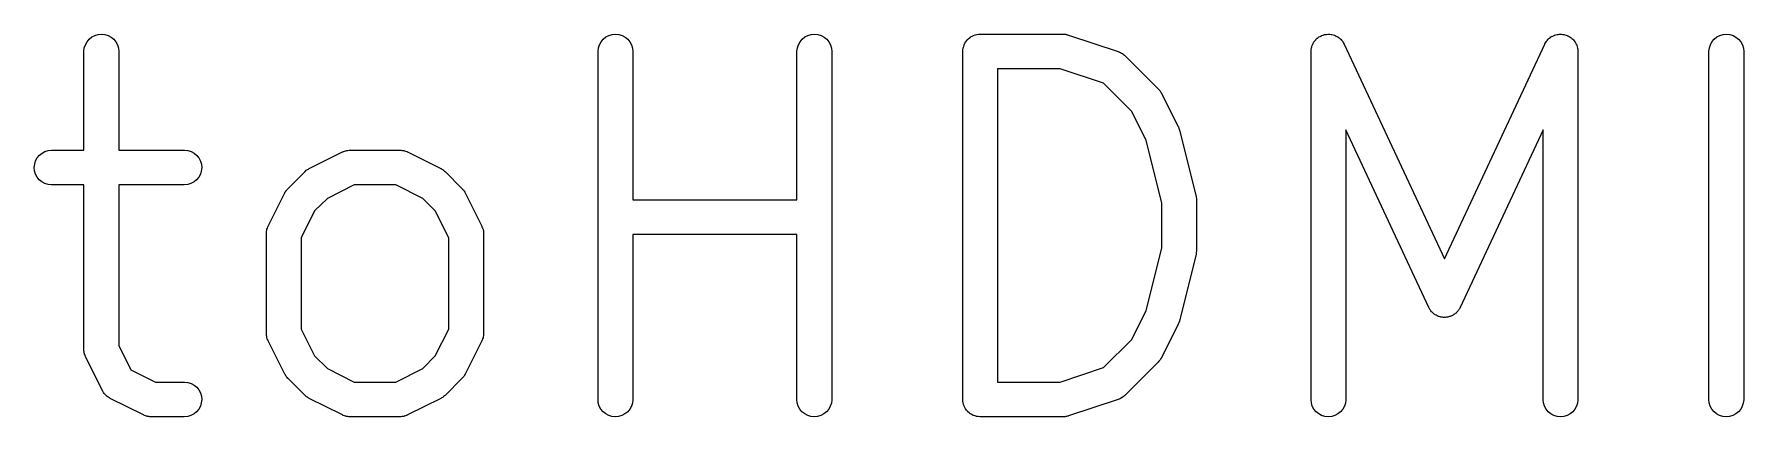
# Model space of a CAD drawing. Extents: x 85.9 to 143, y -98.7 to -64.8.
# Drawn here: x 103.07 to 112.89, y -90.21 to -88.01 of the extents above; entities that cross this region are included whole.
import ezdxf

# ---------------------------------------------------------------- set-up
doc = ezdxf.new("R2010")
doc.units = 0
doc.layers.add('BLACK', color=7, linetype='CONTINUOUS')

msp = doc.modelspace()

# ---------------------------------------------------------------- linework, layer by layer
at = {"layer": 'BLACK', "linetype": 'CONTINUOUS'}
for p, q in [((103.361, -88.0888), (103.367, -88.0702)), ((103.367, -88.0702), (103.377, -88.0531)), ((103.377, -88.0531), (103.389, -88.0381)), ((103.389, -88.0381), (103.404, -88.0259)), ((103.404, -88.0259), (103.422, -88.0168)), ((103.422, -88.0168), (103.44, -88.0113)), ((103.44, -88.0113), (103.46, -88.0096)), ((103.46, -88.0096), (103.479, -88.0116)), ((103.479, -88.0116), (103.498, -88.0174)), ((103.498, -88.0174), (103.515, -88.0267)), ((103.515, -88.0267), (103.53, -88.0391)), ((103.53, -88.0391), (103.542, -88.0542)), ((103.542, -88.0542), (103.552, -88.0715)), ((103.552, -88.0715), (103.557, -88.0901)), ((106.314, -88.0888), (106.32, -88.0702)), ((106.32, -88.0702), (106.329, -88.0531)), ((106.329, -88.0531), (106.342, -88.0381)), ((106.342, -88.0381), (106.357, -88.0259)), ((106.357, -88.0259), (106.374, -88.0168)), ((106.374, -88.0168), (106.393, -88.0113)), ((106.393, -88.0113), (106.412, -88.0096)), ((106.412, -88.0096), (106.432, -88.0116)), ((106.432, -88.0116), (106.45, -88.0174)), ((106.45, -88.0174), (106.467, -88.0267)), ((106.467, -88.0267), (106.483, -88.0391)), ((106.483, -88.0391), (106.495, -88.0542)), ((106.495, -88.0542), (106.504, -88.0715)), ((106.504, -88.0715), (106.51, -88.0901)), ((107.457, -88.0888), (107.463, -88.0702)), ((107.463, -88.0702), (107.472, -88.0531)), ((107.472, -88.0531), (107.484, -88.0381)), ((107.484, -88.0381), (107.5, -88.0259)), ((107.5, -88.0259), (107.517, -88.0168)), ((107.517, -88.0168), (107.536, -88.0113)), ((107.536, -88.0113), (107.555, -88.0096)), ((107.555, -88.0096), (107.575, -88.0116)), ((107.575, -88.0116), (107.593, -88.0174)), ((107.593, -88.0174), (107.61, -88.0267)), ((107.61, -88.0267), (107.625, -88.0391)), ((107.625, -88.0391), (107.638, -88.0542)), ((107.638, -88.0542), (107.647, -88.0715)), ((107.647, -88.0715), (107.653, -88.0901)), ((108.409, -88.0888), (108.412, -88.0798)), ((108.412, -88.0798), (108.415, -88.0708)), ((108.415, -88.0702), (108.419, -88.0619)), ((108.415, -88.0705), (108.415, -88.0702)), ((108.415, -88.0708), (108.415, -88.0705)), ((108.419, -88.0619), (108.424, -88.0536)), ((108.424, -88.0531), (108.43, -88.0459)), ((108.424, -88.0534), (108.424, -88.0531)), ((108.424, -88.0536), (108.424, -88.0534)), ((108.43, -88.0459), (108.436, -88.0386)), ((108.436, -88.0386), (108.437, -88.0384)), ((108.437, -88.0381), (108.444, -88.0322)), ((108.437, -88.0384), (108.437, -88.0381)), ((108.444, -88.0322), (108.451, -88.0263)), ((108.451, -88.0263), (108.452, -88.0261)), ((108.452, -88.0259), (108.46, -88.0216)), ((108.452, -88.0261), (108.452, -88.0259)), ((108.46, -88.0216), (108.469, -88.0171)), ((108.469, -88.0168), (108.478, -88.0142)), ((108.469, -88.017), (108.469, -88.0168)), ((108.469, -88.0171), (108.469, -88.017)), ((108.478, -88.0142), (108.487, -88.0115)), ((108.487, -88.0115), (108.488, -88.0114)), ((108.488, -88.0113), (108.497, -88.0105)), ((108.488, -88.0114), (108.488, -88.0113)), ((108.497, -88.0105), (108.507, -88.0096)), ((108.507, -88.0096), (108.983, -88.0096)), ((108.983, -88.0096), (108.984, -88.0096)), ((108.984, -88.0096), (108.99, -88.0102)), ((108.99, -88.0102), (108.996, -88.0104)), ((108.996, -88.0104), (109, -88.0113)), ((109, -88.0113), (109.004, -88.0117)), ((109.004, -88.0117), (109.009, -88.0134)), ((109.009, -88.0134), (109.015, -88.0147)), ((109.015, -88.0147), (109.3, -88.1099)), ((110.409, -88.0888), (110.411, -88.0816)), ((110.411, -88.0816), (110.413, -88.0744)), ((110.413, -88.0744), (110.414, -88.0724)), ((110.414, -88.0724), (110.415, -88.0702)), ((110.415, -88.0702), (110.419, -88.0636)), ((110.419, -88.0636), (110.422, -88.0569)), ((110.422, -88.0569), (110.423, -88.0551)), ((110.423, -88.0551), (110.424, -88.0531)), ((110.424, -88.0531), (110.429, -88.0473)), ((110.429, -88.0473), (110.434, -88.0414)), ((110.434, -88.0414), (110.435, -88.0399)), ((110.435, -88.0399), (110.437, -88.0381)), ((110.437, -88.0381), (110.443, -88.0334)), ((110.443, -88.0334), (110.448, -88.0285)), ((110.448, -88.0285), (110.45, -88.0273)), ((110.45, -88.0273), (110.452, -88.0259)), ((110.452, -88.0259), (110.459, -88.0224)), ((110.459, -88.0224), (110.465, -88.0186)), ((110.465, -88.0186), (110.467, -88.0179)), ((110.467, -88.0179), (110.469, -88.0168)), ((110.469, -88.0168), (110.477, -88.0147)), ((110.477, -88.0147), (110.484, -88.0123)), ((110.484, -88.0123), (110.486, -88.012)), ((110.486, -88.012), (110.488, -88.0113)), ((110.488, -88.0113), (110.496, -88.0107)), ((110.496, -88.0107), (110.503, -88.0096)), ((110.503, -88.0096), (110.505, -88.0098)), ((110.505, -88.0098), (110.508, -88.0096)), ((110.508, -88.0096), (110.515, -88.0103)), ((110.515, -88.0103), (110.522, -88.0108)), ((110.522, -88.0108), (110.525, -88.0114)), ((110.525, -88.0114), (110.527, -88.0116)), ((110.527, -88.0116), (110.534, -88.0138)), ((110.534, -88.0138), (110.541, -88.0157)), ((110.541, -88.0157), (110.543, -88.0167)), ((110.543, -88.0167), (110.546, -88.0174)), ((110.546, -88.0174), (110.552, -88.0209)), ((110.552, -88.0209), (110.559, -88.0242)), ((110.559, -88.0242), (110.561, -88.0256)), ((110.561, -88.0256), (110.563, -88.0267)), ((110.563, -88.0267), (110.568, -88.0314)), ((110.568, -88.0314), (110.574, -88.0359)), ((110.574, -88.0359), (110.576, -88.0376)), ((110.576, -88.0376), (110.578, -88.0391)), ((110.578, -88.0391), (110.582, -88.0449)), ((110.582, -88.0449), (110.587, -88.0505)), ((110.587, -88.0505), (110.589, -88.0524)), ((110.589, -88.0524), (110.59, -88.0542)), ((110.59, -88.0542), (110.594, -88.0608)), ((110.594, -88.0608), (110.597, -88.0673)), ((110.597, -88.0673), (111.173, -89.3017)), ((111.173, -89.3017), (111.75, -88.0673)), ((111.75, -88.066), (111.754, -88.0596)), ((111.75, -88.0673), (111.75, -88.066)), ((111.754, -88.0596), (111.758, -88.0531)), ((111.758, -88.0531), (111.759, -88.0513)), ((111.759, -88.0513), (111.76, -88.0494)), ((111.76, -88.0494), (111.765, -88.0438)), ((111.765, -88.0438), (111.77, -88.0381)), ((111.77, -88.0381), (111.772, -88.0367)), ((111.772, -88.0367), (111.774, -88.035)), ((111.774, -88.035), (111.78, -88.0306)), ((111.78, -88.0306), (111.785, -88.0259)), ((111.785, -88.0259), (111.787, -88.0248)), ((111.787, -88.0248), (111.789, -88.0235)), ((111.789, -88.0235), (111.796, -88.0203)), ((111.796, -88.0203), (111.803, -88.0168)), ((111.803, -88.0168), (111.805, -88.0162)), ((111.805, -88.0162), (111.807, -88.0152)), ((111.807, -88.0152), (111.814, -88.0135)), ((111.814, -88.0135), (111.821, -88.0113)), ((111.821, -88.0113), (111.824, -88.0111)), ((111.824, -88.0111), (111.826, -88.0106)), ((111.826, -88.0106), (111.833, -88.0102)), ((111.833, -88.0102), (111.841, -88.0096)), ((111.841, -88.0096), (111.843, -88.0098)), ((111.843, -88.0098), (111.845, -88.0097)), ((111.845, -88.0097), (111.853, -88.0108)), ((111.853, -88.0108), (111.86, -88.0116)), ((111.86, -88.0116), (111.862, -88.0123)), ((111.862, -88.0123), (111.865, -88.0126)), ((111.865, -88.0126), (111.872, -88.0152)), ((111.872, -88.0152), (111.879, -88.0174)), ((111.879, -88.0174), (111.881, -88.0185)), ((111.881, -88.0185), (111.883, -88.0192)), ((111.883, -88.0192), (111.889, -88.0231)), ((111.889, -88.0231), (111.896, -88.0267)), ((111.896, -88.0267), (111.898, -88.0281)), ((111.898, -88.0281), (111.9, -88.0293)), ((111.9, -88.0293), (111.905, -88.0343)), ((111.905, -88.0343), (111.911, -88.0391)), ((111.911, -88.0391), (111.913, -88.0409)), ((111.913, -88.0409), (111.914, -88.0424)), ((111.914, -88.0424), (111.919, -88.0484)), ((111.919, -88.0484), (111.923, -88.0542)), ((111.923, -88.0542), (111.925, -88.0562)), ((111.925, -88.0562), (111.926, -88.0581)), ((111.926, -88.0581), (111.929, -88.0648)), ((111.929, -88.0648), (111.933, -88.0715)), ((111.933, -88.0715), (111.933, -88.0736)), ((111.933, -88.0736), (111.934, -88.0757)), ((111.934, -88.0757), (111.936, -88.083)), ((111.936, -88.083), (111.938, -88.0901)), ((112.695, -88.0888), (112.701, -88.0702)), ((112.701, -88.0702), (112.71, -88.0531)), ((112.71, -88.0531), (112.723, -88.0381)), ((112.723, -88.0381), (112.738, -88.0259)), ((112.738, -88.0259), (112.755, -88.0168)), ((112.755, -88.0168), (112.774, -88.0113)), ((112.774, -88.0113), (112.793, -88.0096)), ((112.793, -88.0096), (112.813, -88.0116)), ((112.813, -88.0116), (112.831, -88.0174)), ((112.831, -88.0174), (112.848, -88.0267)), ((112.848, -88.0267), (112.863, -88.0391)), ((112.863, -88.0391), (112.876, -88.0542)), ((112.876, -88.0542), (112.885, -88.0715)), ((112.885, -88.0715), (112.891, -88.0901)), ((103.359, -88.1082), (103.361, -88.0888)), ((103.359, -88.1096), (103.359, -88.1082)), ((103.359, -88.6762), (103.359, -88.1096)), ((103.557, -88.0901), (103.559, -88.1096)), ((103.559, -88.1096), (103.559, -88.6762)), ((106.312, -88.1082), (106.314, -88.0888)), ((106.312, -88.1096), (106.312, -88.1082)), ((106.312, -90.1096), (106.312, -88.1096)), ((106.51, -88.0901), (106.512, -88.1096)), ((106.512, -88.1096), (106.512, -88.9619)), ((107.454, -88.1082), (107.457, -88.0888)), ((107.454, -88.1096), (107.454, -88.1082)), ((107.454, -88.9619), (107.454, -88.1096)), ((107.653, -88.0901), (107.654, -88.1096)), ((107.654, -88.1096), (107.654, -90.1096)), ((108.407, -88.1082), (108.408, -88.0989)), ((108.407, -88.1088), (108.407, -88.1082)), ((108.407, -88.1089), (108.407, -88.1088)), ((108.407, -88.1096), (108.407, -88.1089)), ((108.407, -88.1089), (108.407, -88.1089)), ((108.407, -90.1096), (108.407, -88.1096)), ((108.408, -88.0989), (108.409, -88.0895)), ((108.409, -88.0891), (108.409, -88.0888)), ((108.409, -88.0895), (108.409, -88.0891)), ((109.3, -88.1099), (109.302, -88.1104)), ((109.302, -88.1104), (109.304, -88.1116)), ((109.304, -88.1116), (109.307, -88.1125)), ((109.307, -88.1125), (109.313, -88.1157)), ((109.313, -88.1157), (109.319, -88.1186)), ((109.319, -88.1186), (109.322, -88.1203)), ((109.322, -88.1203), (109.324, -88.1217)), ((109.324, -88.1217), (109.33, -88.126)), ((109.33, -88.126), (109.335, -88.1301)), ((109.335, -88.1301), (109.337, -88.1322)), ((109.337, -88.1322), (109.339, -88.1341)), ((109.339, -88.1341), (109.53, -88.3246)), ((110.407, -88.1082), (110.408, -88.1007)), ((110.407, -88.1096), (110.407, -88.1082)), ((110.407, -90.1096), (110.407, -88.1096)), ((110.408, -88.0933), (110.409, -88.091)), ((110.408, -88.1007), (110.408, -88.0933)), ((110.409, -88.091), (110.409, -88.0888)), ((111.938, -88.0901), (111.938, -88.0924)), ((111.938, -88.0924), (111.939, -88.0946)), ((111.939, -88.0946), (111.939, -88.1021)), ((111.939, -88.1021), (111.94, -88.1096)), ((111.94, -88.1096), (111.94, -90.1096)), ((112.693, -88.1082), (112.695, -88.0888)), ((112.693, -88.1096), (112.693, -88.1082)), ((112.693, -90.1096), (112.693, -88.1096)), ((112.891, -88.0901), (112.893, -88.1096)), ((112.893, -88.1096), (112.893, -90.1096)), ((108.607, -88.2096), (108.607, -90.0096)), ((108.967, -88.2096), (108.607, -88.2096)), ((109.215, -88.2922), (108.967, -88.2096)), ((109.377, -88.4545), (109.215, -88.2922)), ((109.53, -88.3246), (109.531, -88.3256)), ((109.531, -88.3256), (109.534, -88.3299)), ((109.534, -88.3299), (109.538, -88.334)), ((109.538, -88.334), (109.54, -88.3376)), ((109.54, -88.3376), (109.543, -88.3408)), ((109.543, -88.3408), (109.546, -88.3458)), ((109.546, -88.3458), (109.549, -88.3506)), ((109.549, -88.3506), (109.644, -88.541)), ((109.46, -88.6207), (109.377, -88.4545)), ((109.644, -88.541), (109.644, -88.5423)), ((109.644, -88.5423), (109.645, -88.5427)), ((109.645, -88.5427), (109.645, -88.5431)), ((109.645, -88.5431), (109.648, -88.5519)), ((109.648, -88.5519), (109.651, -88.5606)), ((109.651, -88.5606), (109.651, -88.5611)), ((109.651, -88.5611), (109.651, -88.5615)), ((109.651, -88.5615), (109.747, -88.9424)), ((111.083, -89.5804), (110.607, -88.5603)), ((110.607, -88.5603), (110.607, -90.1096)), ((111.74, -88.5603), (111.264, -89.5804)), ((111.74, -90.1096), (111.74, -88.5603)), ((109.55, -88.979), (109.46, -88.6207)), ((103.073, -88.7755), (103.076, -88.7561)), ((103.076, -88.7561), (103.081, -88.7375)), ((103.081, -88.7375), (103.091, -88.7203)), ((103.091, -88.7203), (103.103, -88.7053)), ((103.103, -88.7053), (103.118, -88.6929)), ((103.118, -88.6929), (103.135, -88.6838)), ((103.135, -88.6838), (103.154, -88.6781)), ((103.154, -88.6781), (103.173, -88.6762)), ((103.173, -88.6762), (103.359, -88.6762)), ((103.559, -88.6762), (103.935, -88.6762)), ((103.935, -88.6762), (103.937, -88.6762)), ((103.937, -88.6762), (103.956, -88.6784)), ((103.956, -88.6784), (103.975, -88.6843)), ((103.975, -88.6843), (103.992, -88.6937)), ((103.992, -88.6937), (104.007, -88.7063)), ((104.007, -88.7063), (104.019, -88.7215)), ((104.019, -88.7215), (104.028, -88.7388)), ((104.028, -88.7388), (104.034, -88.7575)), ((104.034, -88.7575), (104.035, -88.7769)), ((104.653, -88.782), (104.843, -88.6868)), ((104.843, -88.6868), (104.844, -88.6862)), ((104.844, -88.6862), (104.847, -88.6852)), ((104.847, -88.6852), (104.85, -88.6838)), ((104.85, -88.6838), (104.856, -88.6818)), ((104.856, -88.6818), (104.863, -88.6794)), ((104.863, -88.6794), (104.866, -88.679)), ((104.866, -88.679), (104.868, -88.6781)), ((104.868, -88.6781), (104.875, -88.6775)), ((104.875, -88.6775), (104.882, -88.6764)), ((104.882, -88.6764), (104.885, -88.6765)), ((104.885, -88.6765), (104.888, -88.6762)), ((104.888, -88.6762), (105.173, -88.6762)), ((105.173, -88.6762), (105.175, -88.6762)), ((105.175, -88.6762), (105.178, -88.6766)), ((105.178, -88.6766), (105.181, -88.6765)), ((105.181, -88.6765), (105.187, -88.6777)), ((105.187, -88.6777), (105.194, -88.6784)), ((105.194, -88.6784), (105.197, -88.6793)), ((105.197, -88.6793), (105.2, -88.6798)), ((105.2, -88.6798), (105.206, -88.6822)), ((105.206, -88.6822), (105.213, -88.6843)), ((105.213, -88.6843), (105.215, -88.6857)), ((105.215, -88.6857), (105.218, -88.6868)), ((105.218, -88.6868), (105.409, -88.782)), ((103.075, -88.795), (103.073, -88.7755)), ((103.081, -88.8137), (103.075, -88.795)), ((103.09, -88.831), (103.081, -88.8137)), ((103.102, -88.8462), (103.09, -88.831)), ((103.117, -88.8587), (103.102, -88.8462)), ((103.134, -88.8681), (103.117, -88.8587)), ((103.153, -88.874), (103.134, -88.8681)), ((103.973, -88.8687), (103.955, -88.8743)), ((103.991, -88.8595), (103.973, -88.8687)), ((104.006, -88.8472), (103.991, -88.8595)), ((104.018, -88.8321), (104.006, -88.8472)), ((104.028, -88.815), (104.018, -88.8321)), ((104.033, -88.7963), (104.028, -88.815)), ((104.035, -88.7769), (104.033, -88.7963)), ((104.531, -88.896), (104.627, -88.8008)), ((104.627, -88.8008), (104.628, -88.7998)), ((104.628, -88.7998), (104.632, -88.7963)), ((104.632, -88.7963), (104.636, -88.7924)), ((104.636, -88.7924), (104.64, -88.7902)), ((104.64, -88.7902), (104.643, -88.7876)), ((104.643, -88.7876), (104.648, -88.785)), ((104.648, -88.785), (104.653, -88.782)), ((105.409, -88.782), (105.41, -88.7827)), ((105.41, -88.7827), (105.415, -88.7857)), ((105.415, -88.7857), (105.42, -88.7884)), ((105.42, -88.7884), (105.423, -88.791)), ((105.423, -88.791), (105.426, -88.7933)), ((105.426, -88.7933), (105.43, -88.7972)), ((105.43, -88.7972), (105.435, -88.8008)), ((105.435, -88.8008), (105.53, -88.896)), ((103.172, -88.8762), (103.153, -88.874)), ((103.173, -88.8762), (103.172, -88.8762)), ((103.359, -88.8762), (103.173, -88.8762)), ((103.359, -89.8238), (103.359, -88.8762)), ((103.935, -88.8762), (103.559, -88.8762)), ((103.559, -88.8762), (103.559, -89.8002)), ((103.955, -88.8743), (103.935, -88.8762)), ((104.417, -89.1125), (104.513, -88.922)), ((104.513, -88.9207), (104.516, -88.916)), ((104.513, -88.922), (104.513, -88.9207)), ((104.516, -88.916), (104.519, -88.9111)), ((104.519, -88.9111), (104.522, -88.9079)), ((104.522, -88.9079), (104.524, -88.9044)), ((104.524, -88.9044), (104.528, -88.9003)), ((104.528, -88.9003), (104.531, -88.896)), ((104.757, -88.9537), (104.684, -89.0259)), ((104.911, -88.8762), (104.757, -88.9537)), ((105.15, -88.8762), (104.911, -88.8762)), ((105.305, -88.9537), (105.15, -88.8762)), ((105.377, -89.0259), (105.305, -88.9537)), ((105.53, -88.896), (105.531, -88.897)), ((105.531, -88.897), (105.534, -88.9014)), ((105.534, -88.9014), (105.538, -88.9055)), ((105.538, -88.9055), (105.54, -88.909)), ((105.54, -88.909), (105.543, -88.9122)), ((105.543, -88.9122), (105.546, -88.9172)), ((105.546, -88.9172), (105.549, -88.922)), ((105.549, -88.922), (105.644, -89.1125)), ((106.512, -88.9619), (107.454, -88.9619)), ((109.747, -88.9424), (109.747, -88.9438)), ((109.747, -88.9438), (109.747, -88.9456)), ((109.747, -88.9456), (109.748, -88.9473)), ((109.748, -88.9473), (109.749, -88.9552)), ((109.749, -88.9552), (109.75, -88.9631)), ((109.75, -88.9631), (109.749, -88.9649)), ((109.749, -88.9649), (109.75, -88.9667)), ((109.75, -88.9667), (109.75, -89.2524)), ((104.684, -89.0259), (104.607, -89.1808)), ((105.454, -89.1808), (105.377, -89.0259)), ((109.55, -89.2401), (109.55, -88.979)), ((104.407, -89.1499), (104.408, -89.1432)), ((104.407, -89.1529), (104.407, -89.1499)), ((104.407, -89.1558), (104.407, -89.1529)), ((104.407, -89.1572), (104.407, -89.1558)), ((104.407, -89.7286), (104.407, -89.1572)), ((104.408, -89.1432), (104.409, -89.1364)), ((104.409, -89.1364), (104.41, -89.1336)), ((104.41, -89.1307), (104.413, -89.1243)), ((104.41, -89.1336), (104.41, -89.1307)), ((104.413, -89.1243), (104.415, -89.1178)), ((104.415, -89.1178), (104.416, -89.1152)), ((104.416, -89.1152), (104.417, -89.1125)), ((105.644, -89.1125), (105.644, -89.1137)), ((105.644, -89.1137), (105.645, -89.1165)), ((105.645, -89.1165), (105.647, -89.1191)), ((105.647, -89.1191), (105.649, -89.1256)), ((105.649, -89.1256), (105.651, -89.132)), ((105.651, -89.132), (105.652, -89.1349)), ((105.652, -89.1349), (105.653, -89.1378)), ((105.653, -89.1378), (105.653, -89.1446)), ((105.653, -89.1446), (105.654, -89.1513)), ((105.654, -89.1513), (105.654, -89.1543)), ((105.654, -89.1543), (105.654, -89.1572)), ((105.654, -89.1572), (105.654, -89.7286)), ((107.454, -89.1619), (106.512, -89.1619)), ((106.512, -89.1619), (106.512, -90.1096)), ((107.454, -90.1096), (107.454, -89.1619)), ((104.607, -89.1808), (104.607, -89.705)), ((105.454, -89.705), (105.454, -89.1808)), ((109.46, -89.5985), (109.55, -89.2401)), ((109.75, -89.2574), (109.748, -89.2653)), ((109.75, -89.2538), (109.749, -89.2556)), ((109.749, -89.2556), (109.75, -89.2574)), ((109.75, -89.2524), (109.75, -89.2538)), ((109.747, -89.2767), (109.651, -89.6576)), ((109.748, -89.2653), (109.747, -89.2732)), ((109.747, -89.2732), (109.747, -89.2749)), ((109.747, -89.2749), (109.747, -89.2767)), ((109.377, -89.7646), (109.46, -89.5985)), ((111.086, -89.5849), (111.083, -89.5804)), ((111.088, -89.5896), (111.086, -89.5849)), ((111.09, -89.5933), (111.088, -89.5896)), ((111.093, -89.5972), (111.09, -89.5933)), ((111.096, -89.6011), (111.093, -89.5972)), ((111.099, -89.6053), (111.096, -89.6011)), ((111.103, -89.6084), (111.099, -89.6053)), ((111.106, -89.6118), (111.103, -89.6084)), ((111.11, -89.6149), (111.106, -89.6118)), ((111.114, -89.6184), (111.11, -89.6149)), ((111.118, -89.6208), (111.114, -89.6184)), ((111.121, -89.6235), (111.118, -89.6208)), ((111.126, -89.6258), (111.121, -89.6235)), ((111.131, -89.6285), (111.126, -89.6258)), ((111.135, -89.63), (111.131, -89.6285)), ((111.139, -89.632), (111.135, -89.63)), ((111.144, -89.6333), (111.139, -89.632)), ((111.149, -89.6351), (111.144, -89.6333)), ((111.153, -89.6358), (111.149, -89.6351)), ((111.158, -89.6369), (111.153, -89.6358)), ((111.163, -89.6372), (111.158, -89.6369)), ((111.168, -89.638), (111.163, -89.6372)), ((111.173, -89.6378), (111.168, -89.638)), ((111.177, -89.6381), (111.173, -89.6378)), ((111.183, -89.6373), (111.177, -89.6381)), ((111.188, -89.6371), (111.183, -89.6373)), ((111.192, -89.636), (111.188, -89.6371)), ((111.197, -89.6354), (111.192, -89.636)), ((111.202, -89.6337), (111.197, -89.6354)), ((111.207, -89.6325), (111.202, -89.6337)), ((111.211, -89.6305), (111.207, -89.6325)), ((111.215, -89.629), (111.211, -89.6305)), ((111.22, -89.6264), (111.215, -89.629)), ((111.224, -89.6242), (111.22, -89.6264)), ((111.228, -89.6215), (111.224, -89.6242)), ((111.232, -89.6192), (111.228, -89.6215)), ((111.236, -89.6158), (111.232, -89.6192)), ((111.24, -89.6127), (111.236, -89.6158)), ((111.243, -89.6093), (111.24, -89.6127)), ((111.247, -89.6063), (111.243, -89.6093)), ((111.25, -89.6022), (111.247, -89.6063)), ((111.253, -89.5983), (111.25, -89.6022)), ((111.256, -89.5944), (111.253, -89.5983)), ((111.258, -89.5908), (111.256, -89.5944)), ((111.261, -89.5861), (111.258, -89.5908)), ((111.263, -89.5817), (111.261, -89.5861)), ((111.264, -89.5804), (111.263, -89.5817)), ((104.407, -89.7315), (104.407, -89.7286)), ((104.407, -89.7345), (104.407, -89.7315)), ((104.408, -89.7412), (104.407, -89.7345)), ((104.409, -89.748), (104.408, -89.7412)), ((104.41, -89.7509), (104.409, -89.748)), ((104.41, -89.7538), (104.41, -89.7509)), ((104.412, -89.7602), (104.41, -89.7538)), ((104.607, -89.705), (104.684, -89.8598)), ((105.377, -89.8598), (105.454, -89.705)), ((105.652, -89.7494), (105.651, -89.7522)), ((105.651, -89.7522), (105.651, -89.7551)), ((105.653, -89.7426), (105.652, -89.7494)), ((105.654, -89.7359), (105.653, -89.7426)), ((105.654, -89.7286), (105.654, -89.73)), ((105.654, -89.73), (105.654, -89.7329)), ((105.654, -89.7329), (105.654, -89.7359)), ((109.644, -89.6781), (109.549, -89.8686)), ((109.648, -89.6686), (109.644, -89.6773)), ((109.644, -89.6773), (109.644, -89.6777)), ((109.644, -89.6777), (109.644, -89.6781)), ((109.651, -89.6599), (109.648, -89.6686)), ((109.651, -89.6576), (109.651, -89.659)), ((109.651, -89.659), (109.651, -89.6594)), ((109.651, -89.6594), (109.651, -89.6599)), ((103.359, -89.8268), (103.359, -89.8238)), ((103.359, -89.8297), (103.359, -89.8268)), ((103.36, -89.8365), (103.359, -89.8297)), ((103.361, -89.8433), (103.36, -89.8365)), ((103.362, -89.8461), (103.361, -89.8433)), ((103.362, -89.849), (103.362, -89.8461)), ((103.365, -89.8554), (103.362, -89.849)), ((103.559, -89.8002), (103.629, -89.9398)), ((104.414, -89.7667), (104.412, -89.7602)), ((104.416, -89.7693), (104.414, -89.7667)), ((104.417, -89.7721), (104.416, -89.7693)), ((104.417, -89.7733), (104.417, -89.7721)), ((104.513, -89.9638), (104.417, -89.7733)), ((105.644, -89.7733), (105.549, -89.9638)), ((105.645, -89.7706), (105.644, -89.7733)), ((105.646, -89.768), (105.645, -89.7706)), ((105.648, -89.7615), (105.646, -89.768)), ((105.651, -89.7551), (105.648, -89.7615)), ((109.215, -89.9269), (109.377, -89.7646)), ((103.367, -89.862), (103.365, -89.8554)), ((103.368, -89.8646), (103.367, -89.862)), ((103.369, -89.8673), (103.368, -89.8646)), ((103.37, -89.8686), (103.369, -89.8673)), ((103.465, -90.059), (103.37, -89.8686)), ((103.629, -89.9398), (103.769, -90.0096)), ((104.684, -89.8598), (104.757, -89.9321)), ((104.757, -89.9321), (104.911, -90.0096)), ((105.15, -90.0096), (105.305, -89.9321)), ((105.305, -89.9321), (105.377, -89.8598)), ((108.967, -90.0096), (109.215, -89.9269)), ((109.53, -89.8946), (109.339, -90.085)), ((109.533, -89.8902), (109.53, -89.8946)), ((109.537, -89.8862), (109.533, -89.8902)), ((109.54, -89.8827), (109.537, -89.8862)), ((109.542, -89.8795), (109.54, -89.8827)), ((109.545, -89.8745), (109.542, -89.8795)), ((109.548, -89.8698), (109.545, -89.8745)), ((109.549, -89.8686), (109.548, -89.8698)), ((103.769, -90.0096), (103.935, -90.0096)), ((103.935, -90.0096), (103.937, -90.0096)), ((103.937, -90.0096), (103.956, -90.0117)), ((103.956, -90.0117), (103.975, -90.0176)), ((103.975, -90.0176), (103.992, -90.0271)), ((103.992, -90.0271), (104.007, -90.0396)), ((104.007, -90.0396), (104.019, -90.0548)), ((104.516, -89.9686), (104.513, -89.9638)), ((104.518, -89.9735), (104.516, -89.9686)), ((104.521, -89.9768), (104.518, -89.9735)), ((104.523, -89.9803), (104.521, -89.9768)), ((104.527, -89.9844), (104.523, -89.9803)), ((104.53, -89.9888), (104.527, -89.9844)), ((104.531, -89.9898), (104.53, -89.9888)), ((104.627, -90.085), (104.531, -89.9898)), ((104.911, -90.0096), (105.15, -90.0096)), ((105.53, -89.9898), (105.435, -90.085)), ((105.533, -89.9854), (105.53, -89.9898)), ((105.537, -89.9814), (105.533, -89.9854)), ((105.54, -89.9779), (105.537, -89.9814)), ((105.542, -89.9747), (105.54, -89.9779)), ((105.545, -89.9698), (105.542, -89.9747)), ((105.548, -89.9651), (105.545, -89.9698)), ((105.549, -89.9638), (105.548, -89.9651)), ((108.607, -90.0096), (108.967, -90.0096)), ((103.466, -90.0609), (103.465, -90.059)), ((103.467, -90.0629), (103.466, -90.0609)), ((103.471, -90.0691), (103.467, -90.0629)), ((103.475, -90.0756), (103.471, -90.0691)), ((103.477, -90.0771), (103.475, -90.0756)), ((103.478, -90.0789), (103.477, -90.0771)), ((103.484, -90.0842), (103.478, -90.0789)), ((103.489, -90.0898), (103.484, -90.0842)), ((103.491, -90.091), (103.489, -90.0898)), ((103.492, -90.0925), (103.491, -90.091)), ((103.498, -90.0967), (103.492, -90.0925)), ((103.505, -90.1011), (103.498, -90.0967)), ((103.507, -90.102), (103.505, -90.1011)), ((103.508, -90.1031), (103.507, -90.102)), ((103.51, -90.1038), (103.508, -90.1031)), ((103.7, -90.199), (103.51, -90.1038)), ((104.019, -90.0548), (104.028, -90.0721)), ((104.028, -90.0721), (104.034, -90.0908)), ((104.033, -90.1297), (104.028, -90.1483)), ((104.035, -90.1103), (104.033, -90.1297)), ((104.034, -90.0908), (104.035, -90.1103)), ((104.631, -90.0886), (104.627, -90.085)), ((104.635, -90.0925), (104.631, -90.0886)), ((104.638, -90.0948), (104.635, -90.0925)), ((104.642, -90.0974), (104.638, -90.0948)), ((104.647, -90.1001), (104.642, -90.0974)), ((104.651, -90.1031), (104.647, -90.1001)), ((104.653, -90.1038), (104.651, -90.1031)), ((104.843, -90.199), (104.653, -90.1038)), ((105.409, -90.1038), (105.218, -90.199)), ((105.413, -90.1008), (105.409, -90.1038)), ((105.418, -90.0982), (105.413, -90.1008)), ((105.422, -90.0956), (105.418, -90.0982)), ((105.425, -90.0934), (105.422, -90.0956)), ((105.429, -90.0895), (105.425, -90.0934)), ((105.434, -90.086), (105.429, -90.0895)), ((105.435, -90.085), (105.434, -90.086)), ((106.313, -90.129), (106.312, -90.1096)), ((106.319, -90.1477), (106.313, -90.129)), ((106.509, -90.1304), (106.503, -90.149)), ((106.512, -90.111), (106.509, -90.1304)), ((106.512, -90.1096), (106.512, -90.111)), ((107.456, -90.129), (107.454, -90.1096)), ((107.462, -90.1477), (107.456, -90.129)), ((107.652, -90.1304), (107.646, -90.149)), ((107.654, -90.111), (107.652, -90.1304)), ((107.654, -90.1096), (107.654, -90.111)), ((108.408, -90.1189), (108.407, -90.1096)), ((108.409, -90.1283), (108.408, -90.1189)), ((108.409, -90.1286), (108.409, -90.1283)), ((108.409, -90.129), (108.409, -90.1286)), ((108.411, -90.138), (108.409, -90.129)), ((108.414, -90.147), (108.411, -90.138)), ((108.414, -90.1473), (108.414, -90.147)), ((108.414, -90.1477), (108.414, -90.1473)), ((109.3, -90.1092), (109.015, -90.2044)), ((109.303, -90.108), (109.3, -90.1092)), ((109.306, -90.1072), (109.303, -90.108)), ((109.312, -90.104), (109.306, -90.1072)), ((109.318, -90.1012), (109.312, -90.104)), ((109.321, -90.0995), (109.318, -90.1012)), ((109.323, -90.0982), (109.321, -90.0995)), ((109.329, -90.0939), (109.323, -90.0982)), ((109.334, -90.09), (109.329, -90.0939)), ((109.336, -90.0878), (109.334, -90.09)), ((109.338, -90.086), (109.336, -90.0878)), ((109.339, -90.085), (109.338, -90.086)), ((110.409, -90.129), (110.407, -90.1096)), ((110.414, -90.1477), (110.409, -90.129)), ((110.605, -90.1304), (110.599, -90.149)), ((110.607, -90.111), (110.605, -90.1304)), ((110.607, -90.1096), (110.607, -90.111)), ((111.742, -90.129), (111.74, -90.1096)), ((111.748, -90.1477), (111.742, -90.129)), ((111.938, -90.1304), (111.932, -90.149)), ((111.94, -90.111), (111.938, -90.1304)), ((111.94, -90.1096), (111.94, -90.111)), ((112.694, -90.129), (112.693, -90.1096)), ((112.7, -90.1477), (112.694, -90.129)), ((112.89, -90.1304), (112.884, -90.149)), ((112.893, -90.111), (112.89, -90.1304)), ((112.893, -90.1096), (112.893, -90.111)), ((103.703, -90.2001), (103.7, -90.199)), ((103.706, -90.2015), (103.703, -90.2001)), ((103.712, -90.2035), (103.706, -90.2015)), ((103.718, -90.206), (103.712, -90.2035)), ((103.721, -90.2065), (103.718, -90.206)), ((103.724, -90.2074), (103.721, -90.2065)), ((103.731, -90.2081), (103.724, -90.2074)), ((103.738, -90.2093), (103.731, -90.2081)), ((103.741, -90.2092), (103.738, -90.2093)), ((103.744, -90.2096), (103.741, -90.2092)), ((103.745, -90.2096), (103.744, -90.2096)), ((103.935, -90.2096), (103.745, -90.2096)), ((103.955, -90.2077), (103.935, -90.2096)), ((103.973, -90.202), (103.955, -90.2077)), ((103.991, -90.1929), (103.973, -90.202)), ((104.006, -90.1805), (103.991, -90.1929)), ((104.018, -90.1655), (104.006, -90.1805)), ((104.028, -90.1483), (104.018, -90.1655)), ((104.846, -90.2001), (104.843, -90.199)), ((104.848, -90.2015), (104.846, -90.2001)), ((104.855, -90.2035), (104.848, -90.2015)), ((104.861, -90.206), (104.855, -90.2035)), ((104.864, -90.2065), (104.861, -90.206)), ((104.867, -90.2074), (104.864, -90.2065)), ((104.874, -90.2081), (104.867, -90.2074)), ((104.88, -90.2093), (104.874, -90.2081)), ((104.883, -90.2092), (104.88, -90.2093)), ((104.886, -90.2096), (104.883, -90.2092)), ((104.888, -90.2096), (104.886, -90.2096)), ((105.173, -90.2096), (104.888, -90.2096)), ((105.176, -90.2093), (105.173, -90.2096)), ((105.179, -90.2094), (105.176, -90.2093)), ((105.186, -90.2083), (105.179, -90.2094)), ((105.193, -90.2077), (105.186, -90.2083)), ((105.196, -90.2068), (105.193, -90.2077)), ((105.199, -90.2063), (105.196, -90.2068)), ((105.205, -90.204), (105.199, -90.2063)), ((105.212, -90.202), (105.205, -90.204)), ((105.214, -90.2006), (105.212, -90.202)), ((105.217, -90.1996), (105.214, -90.2006)), ((105.218, -90.199), (105.217, -90.1996)), ((106.328, -90.1649), (106.319, -90.1477)), ((106.341, -90.18), (106.328, -90.1649)), ((106.356, -90.1925), (106.341, -90.18)), ((106.373, -90.2017), (106.356, -90.1925)), ((106.391, -90.2075), (106.373, -90.2017)), ((106.411, -90.2096), (106.391, -90.2075)), ((106.43, -90.2078), (106.411, -90.2096)), ((106.449, -90.2023), (106.43, -90.2078)), ((106.466, -90.1932), (106.449, -90.2023)), ((106.482, -90.181), (106.466, -90.1932)), ((106.494, -90.1661), (106.482, -90.181)), ((106.503, -90.149), (106.494, -90.1661)), ((107.471, -90.1649), (107.462, -90.1477)), ((107.483, -90.18), (107.471, -90.1649)), ((107.499, -90.1925), (107.483, -90.18)), ((107.516, -90.2017), (107.499, -90.1925)), ((107.534, -90.2075), (107.516, -90.2017)), ((107.554, -90.2096), (107.534, -90.2075)), ((107.573, -90.2078), (107.554, -90.2096)), ((107.592, -90.2023), (107.573, -90.2078)), ((107.609, -90.1932), (107.592, -90.2023)), ((107.624, -90.181), (107.609, -90.1932)), ((107.637, -90.1661), (107.624, -90.181)), ((107.646, -90.149), (107.637, -90.1661)), ((108.419, -90.156), (108.414, -90.1477)), ((108.423, -90.1643), (108.419, -90.156)), ((108.423, -90.1646), (108.423, -90.1643)), ((108.424, -90.1649), (108.423, -90.1646)), ((108.429, -90.1722), (108.424, -90.1649)), ((108.435, -90.1795), (108.429, -90.1722)), ((108.436, -90.1798), (108.435, -90.1795)), ((108.436, -90.18), (108.436, -90.1798)), ((108.443, -90.186), (108.436, -90.18)), ((108.45, -90.1921), (108.443, -90.186)), ((108.451, -90.1922), (108.45, -90.1921)), ((108.451, -90.1925), (108.451, -90.1922)), ((108.459, -90.1969), (108.451, -90.1925)), ((108.467, -90.2015), (108.459, -90.1969)), ((108.468, -90.2016), (108.467, -90.2015)), ((108.468, -90.2017), (108.468, -90.2016)), ((108.477, -90.2045), (108.468, -90.2017)), ((108.486, -90.2074), (108.477, -90.2045)), ((108.487, -90.2075), (108.486, -90.2074)), ((108.486, -90.2074), (108.486, -90.2074)), ((108.496, -90.2085), (108.487, -90.2075)), ((108.505, -90.2096), (108.496, -90.2085)), ((108.506, -90.2096), (108.505, -90.2096)), ((108.507, -90.2096), (108.506, -90.2096)), ((108.506, -90.2096), (108.506, -90.2096)), ((108.506, -90.2096), (108.506, -90.2096)), ((108.983, -90.2096), (108.507, -90.2096)), ((108.989, -90.209), (108.983, -90.2096)), ((108.994, -90.2089), (108.989, -90.209)), ((108.998, -90.2081), (108.994, -90.2089)), ((109.002, -90.2077), (108.998, -90.2081)), ((109.008, -90.206), (109.002, -90.2077)), ((109.013, -90.2049), (109.008, -90.206)), ((109.015, -90.2044), (109.013, -90.2049)), ((110.424, -90.1649), (110.414, -90.1477)), ((110.436, -90.18), (110.424, -90.1649)), ((110.451, -90.1925), (110.436, -90.18)), ((110.468, -90.2017), (110.451, -90.1925)), ((110.487, -90.2075), (110.468, -90.2017)), ((110.506, -90.2096), (110.487, -90.2075)), ((110.526, -90.2078), (110.506, -90.2096)), ((110.544, -90.2023), (110.526, -90.2078)), ((110.562, -90.1932), (110.544, -90.2023)), ((110.577, -90.181), (110.562, -90.1932)), ((110.589, -90.1661), (110.577, -90.181)), ((110.599, -90.149), (110.589, -90.1661)), ((111.757, -90.1649), (111.748, -90.1477)), ((111.769, -90.18), (111.757, -90.1649)), ((111.784, -90.1925), (111.769, -90.18)), ((111.801, -90.2017), (111.784, -90.1925)), ((111.82, -90.2075), (111.801, -90.2017)), ((111.839, -90.2096), (111.82, -90.2075)), ((111.859, -90.2078), (111.839, -90.2096)), ((111.878, -90.2023), (111.859, -90.2078)), ((111.895, -90.1932), (111.878, -90.2023)), ((111.91, -90.181), (111.895, -90.1932)), ((111.923, -90.1661), (111.91, -90.181)), ((111.932, -90.149), (111.923, -90.1661)), ((112.709, -90.1649), (112.7, -90.1477)), ((112.722, -90.18), (112.709, -90.1649)), ((112.737, -90.1925), (112.722, -90.18)), ((112.754, -90.2017), (112.737, -90.1925)), ((112.772, -90.2075), (112.754, -90.2017)), ((112.792, -90.2096), (112.772, -90.2075)), ((112.811, -90.2078), (112.792, -90.2096)), ((112.83, -90.2023), (112.811, -90.2078)), ((112.847, -90.1932), (112.83, -90.2023)), ((112.862, -90.181), (112.847, -90.1932)), ((112.875, -90.1661), (112.862, -90.181)), ((112.884, -90.149), (112.875, -90.1661))]:
    msp.add_line(p, q, dxfattribs=at)

doc.saveas('drawing.dxf')
